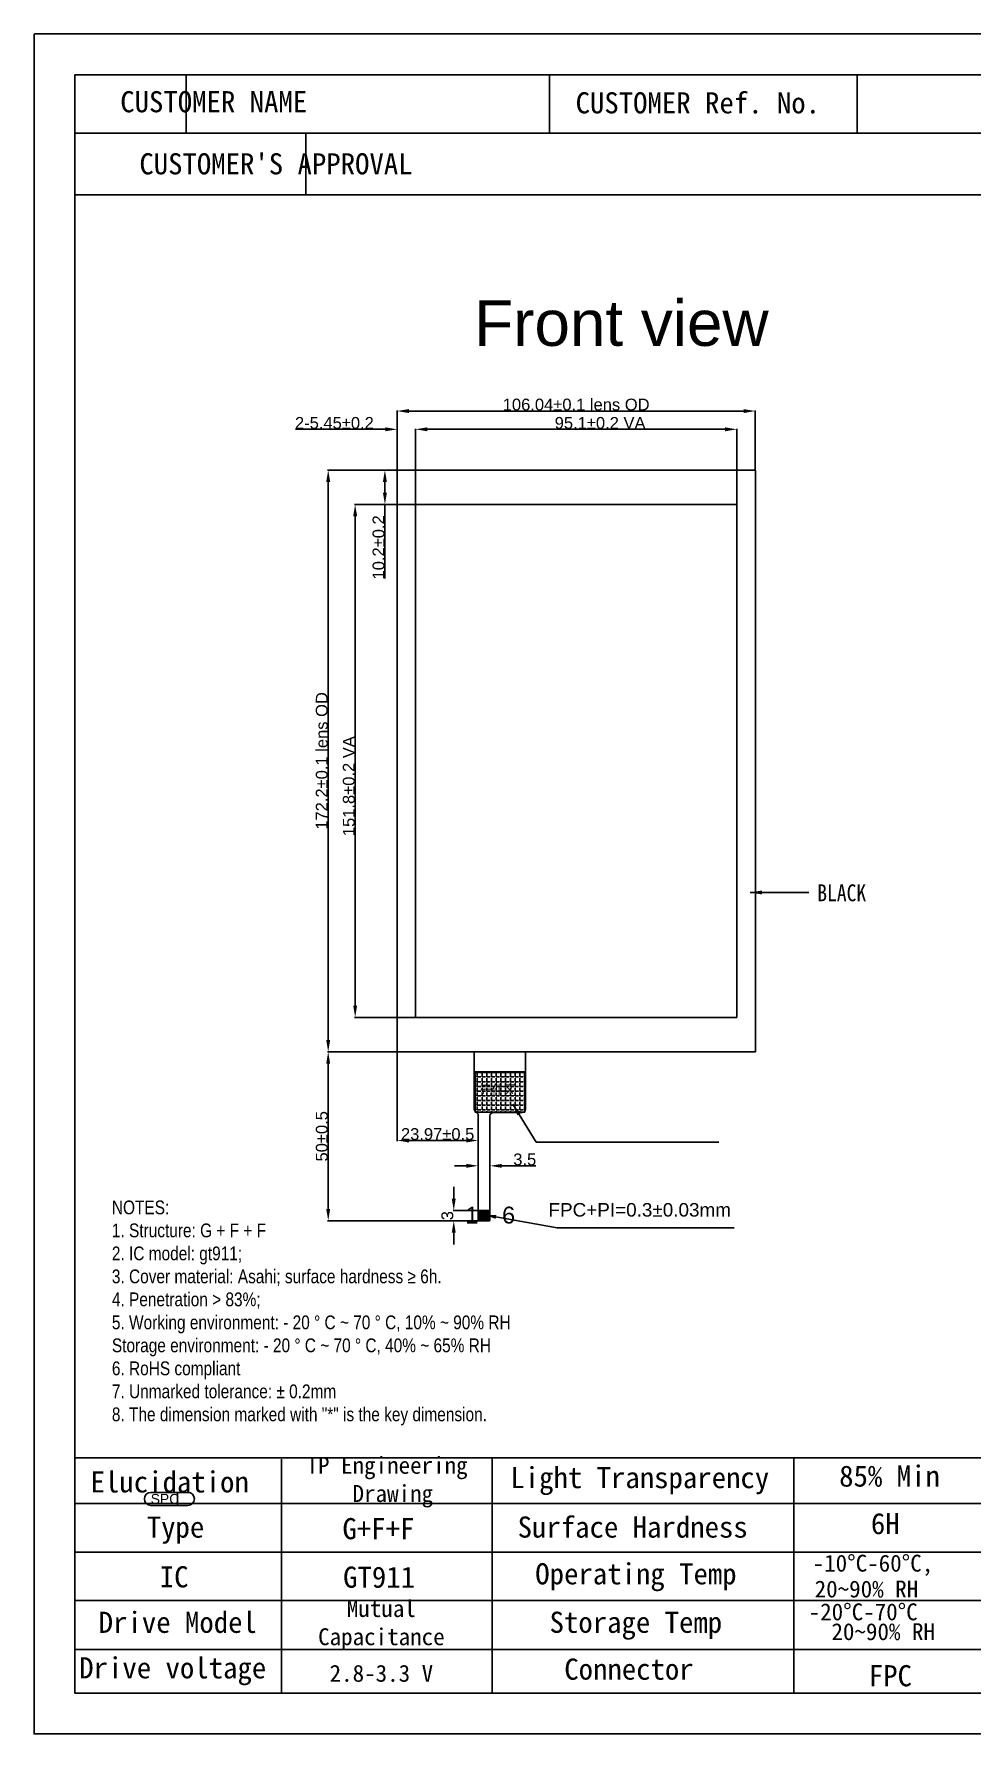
# Model space of a CAD drawing. Header units: millimetres. Extents: x 3364 to 4075, y -1842 to -1338.
# Drawn here: x 3364 to 3642, y -1842 to -1338 of the extents above; entities that cross this region are included whole.
import ezdxf

# ---------------------------------------------------------------- set-up
doc = ezdxf.new("R2010")
doc.units = ezdxf.units.MM
doc.header["$LTSCALE"] = 23.1
doc.header["$PDMODE"] = 3
doc.header["$PDSIZE"] = 8
doc.layers.get('0').update_dxf_attribs({"linetype": 'CONTINUOUS'})
doc.layers.get('Defpoints').update_dxf_attribs({"linetype": 'CONTINUOUS'})
for name, color, linetype in [('Cover Lens', 6, 'CONTINUOUS'), ('DIM', 120, 'CONTINUOUS'), ('FPC', 30, 'CONTINUOUS'), ('ZBHM', 7, 'CONTINUOUS')]:
    doc.layers.add(name, color=color, linetype=linetype)
doc.layers.add('保护膜', color=4, linetype='CONTINUOUS', lineweight=9)
doc.layers.add('标注', color=3, linetype='CONTINUOUS', lineweight=13)
doc.styles.add('a', font='arial.ttf')
doc.styles.add('Aral', font='arial.ttf')
doc.styles.add('Arial', font='arial.ttf', dxfattribs={"width": 0.8})
doc.styles.add('GLD', font='simhei.ttf', dxfattribs={"height": 5})
doc.styles.add('Roman', font='romans')
doc.styles.get("Standard").update_dxf_attribs({"font": 'txt', "width": 0.85})
doc.dimstyles.get("Standard").update_dxf_attribs({"dimtxt": 3.5, "dimasz": 3.5, "dimexe": 0.18, "dimexo": 0.0625, "dimgap": 0.09, "dimtad": 1, "dimdsep": 46, "dimtxsty": 'Standard', "dimcen": 0.09, "dimadec": 0, "dimazin": 0, "dimtol": 1, "dimtp": 0.01, "dimtm": 0.01, "dimtfac": 1, "dimtofl": 0, "dimtmove": 0, "dimatfit": 3, "dimfxl": 0, "dimtolj": 1, "dimarcsym": 0})
doc.dimstyles.new('STANDARD$0', dxfattribs={"dimtxt": 2.5, "dimasz": 2, "dimexe": 0.4, "dimexo": 0.4, "dimgap": 0.4, "dimtad": 1, "dimzin": 0, "dimdsep": 46, "dimtxsty": 'Arial', "dimcen": 0.4, "dimadec": 0, "dimazin": 0, "dimtfac": 1, "dimtmove": 0, "dimatfit": 3, "dimfxl": 0, "dimtolj": 1, "dimtzin": 0, "dimarcsym": 0})

# ---------------------------------------------------------------- blocks, each defined once
blk = doc.blocks.new('*D63')
at = {"layer": 'Defpoints', "color": 0}
for p in [(3451.17, -1467.49), (3488.27, -1467.49), (3471.56, -1639.69)]:
    blk.add_point(p, dxfattribs=at)
at = {"layer": 'DIM', "color": 0, "lineweight": -2}
for p, q in [((3488.21, -1467.49), (3450.99, -1467.49)), ((3451.17, -1636.19), (3451.17, -1470.99)), ((3471.5, -1639.69), (3450.99, -1639.69))]:
    blk.add_line(p, q, dxfattribs=at)
at = {"layer": 'DIM', "color": 0}
for points in [[(3450.58, -1470.99), (3451.75, -1470.99), (3451.17, -1467.49)], [(3450.58, -1636.19), (3451.75, -1636.19), (3451.17, -1639.69)]]:
    blk.add_solid(points, dxfattribs=at)
at = {"layer": 'DIM', "color": 0, "insert": (3449.27, -1553.59), "char_height": 3.5, "attachment_point": 5, "rotation": 90, "style": 'Aral'}
blk.add_mtext('\\A1;172.2±0.1 lens OD', dxfattribs=at)
blk = doc.blocks.new('*D64')
at = {"layer": 'Defpoints', "color": 0}
for p in [(3577.56, -1450.03), (3577.56, -1467.49), (3471.53, -1473.27)]:
    blk.add_point(p, dxfattribs=at)
at = {"layer": 'DIM', "color": 0, "lineweight": -2}
for p, q in [((3471.53, -1473.21), (3471.53, -1449.85)), ((3475.03, -1450.03), (3574.06, -1450.03)), ((3577.56, -1467.42), (3577.56, -1449.85))]:
    blk.add_line(p, q, dxfattribs=at)
at = {"layer": 'DIM', "color": 0}
for points in [[(3475.03, -1449.45), (3475.03, -1450.62), (3471.53, -1450.03)], [(3574.06, -1449.45), (3574.06, -1450.62), (3577.56, -1450.03)]]:
    blk.add_solid(points, dxfattribs=at)
at = {"layer": 'DIM', "color": 0, "insert": (3524.54, -1448.13), "char_height": 3.5, "attachment_point": 5, "style": 'Aral'}
blk.add_mtext('\\A1;106.04±0.1 lens OD', dxfattribs=at)
blk = doc.blocks.new('*D65')
at = {"layer": 'Defpoints', "color": 0}
for p in [(3477.01, -1477.69), (3459.14, -1629.49), (3477.01, -1629.49)]:
    blk.add_point(p, dxfattribs=at)
at = {"layer": 'DIM', "color": 0, "lineweight": -2}
for p, q in [((3476.95, -1477.69), (3458.96, -1477.69)), ((3459.14, -1481.19), (3459.14, -1625.99)), ((3476.95, -1629.49), (3458.96, -1629.49))]:
    blk.add_line(p, q, dxfattribs=at)
at = {"layer": 'DIM', "color": 0}
for points in [[(3458.56, -1481.19), (3459.73, -1481.19), (3459.14, -1477.69)], [(3458.56, -1625.99), (3459.73, -1625.99), (3459.14, -1629.49)]]:
    blk.add_solid(points, dxfattribs=at)
at = {"layer": 'DIM', "color": 0, "insert": (3457.27, -1561.06), "char_height": 3.5, "attachment_point": 5, "rotation": 90, "style": 'Aral'}
blk.add_mtext('\\A1;151.8±0.2 VA', dxfattribs=at)
blk = doc.blocks.new('*D66')
at = {"layer": 'Defpoints', "color": 0}
for p in [(3477.01, -1455.43), (3477.01, -1477.69), (3572.11, -1477.69)]:
    blk.add_point(p, dxfattribs=at)
at = {"layer": 'DIM', "color": 0, "lineweight": -2}
for p, q in [((3477.01, -1477.62), (3477.01, -1455.25)), ((3568.61, -1455.43), (3480.51, -1455.43)), ((3572.11, -1477.62), (3572.11, -1455.25))]:
    blk.add_line(p, q, dxfattribs=at)
at = {"layer": 'DIM', "color": 0}
for points in [[(3480.51, -1454.85), (3480.51, -1456.02), (3477.01, -1455.43)], [(3568.61, -1454.85), (3568.61, -1456.02), (3572.11, -1455.43)]]:
    blk.add_solid(points, dxfattribs=at)
at = {"layer": 'DIM', "color": 0, "insert": (3531.63, -1453.56), "char_height": 3.5, "attachment_point": 5, "style": 'Aral'}
blk.add_mtext('\\A1;95.1±0.2 VA', dxfattribs=at)
blk = doc.blocks.new('*D67')
at = {"layer": 'Defpoints', "color": 0}
for p in [(3485.47, -1467.49), (3467.94, -1477.69), (3477.01, -1477.69)]:
    blk.add_point(p, dxfattribs=at)
at = {"layer": 'DIM', "color": 0, "lineweight": -2}
for p, q in [((3485.4, -1467.49), (3467.76, -1467.49)), ((3467.94, -1470.99), (3467.94, -1474.19)), ((3476.95, -1477.69), (3467.76, -1477.69)), ((3467.94, -1477.69), (3467.94, -1499.57))]:
    blk.add_line(p, q, dxfattribs=at)
at = {"layer": 'DIM', "color": 0}
for points in [[(3467.36, -1470.99), (3468.53, -1470.99), (3467.94, -1467.49)], [(3467.36, -1474.19), (3468.53, -1474.19), (3467.94, -1477.69)]]:
    blk.add_solid(points, dxfattribs=at)
at = {"layer": 'DIM', "color": 0, "insert": (3466.07, -1490.38), "char_height": 3.5, "attachment_point": 5, "rotation": 90, "style": 'Aral'}
blk.add_mtext('\\A1;10.2±0.2', dxfattribs=at)
blk = doc.blocks.new('*D68')
at = {"layer": 'Defpoints', "color": 0}
for p in [(3477.01, -1455.43), (3471.56, -1478.62), (3477.01, -1477.69)]:
    blk.add_point(p, dxfattribs=at)
at = {"layer": 'DIM', "color": 0, "lineweight": -2}
for p, q in [((3468.06, -1455.43), (3441.44, -1455.43)), ((3471.56, -1478.56), (3471.56, -1455.25)), ((3477.01, -1477.62), (3477.01, -1455.25)), ((3480.51, -1455.43), (3484.01, -1455.43))]:
    blk.add_line(p, q, dxfattribs=at)
at = {"layer": 'DIM', "color": 0}
for points in [[(3468.06, -1454.85), (3468.06, -1456.02), (3471.56, -1455.43)], [(3480.51, -1454.85), (3480.51, -1456.02), (3477.01, -1455.43)]]:
    blk.add_solid(points, dxfattribs=at)
at = {"layer": 'DIM', "color": 0, "insert": (3453, -1453.56), "char_height": 3.5, "attachment_point": 5, "style": 'Aral'}
blk.add_mtext('\\A1;2-5.45±0.2', dxfattribs=at)
blk = doc.blocks.new('*D75')
at = {"layer": 'Defpoints', "color": 0}
for p in [(3499.03, -1673.43), (3495.53, -1678.75), (3499.03, -1678.75)]:
    blk.add_point(p, dxfattribs=at)
at = {"layer": 'DIM', "color": 0, "lineweight": -2}
for p, q in [((3492.03, -1673.43), (3488.53, -1673.43)), ((3495.53, -1678.69), (3495.53, -1673.25)), ((3499.03, -1678.69), (3499.03, -1673.25)), ((3502.53, -1673.43), (3512.61, -1673.43))]:
    blk.add_line(p, q, dxfattribs=at)
at = {"layer": 'DIM', "color": 0}
for points in [[(3492.03, -1672.85), (3492.03, -1674.02), (3495.53, -1673.43)], [(3502.53, -1672.85), (3502.53, -1674.02), (3499.03, -1673.43)]]:
    blk.add_solid(points, dxfattribs=at)
at = {"layer": 'DIM', "color": 0, "insert": (3509.32, -1671.56), "char_height": 3.5, "attachment_point": 5, "style": 'Aral'}
blk.add_mtext('\\A1;3.5', dxfattribs=at)
blk = doc.blocks.new('*D77')
at = {"layer": 'Defpoints', "color": 0}
for p in [(3488.32, -1686.69), (3496.78, -1686.69), (3496.78, -1689.69)]:
    blk.add_point(p, dxfattribs=at)
at = {"layer": 'DIM', "color": 0, "lineweight": -2}
for p, q in [((3488.32, -1683.19), (3488.32, -1679.69)), ((3496.72, -1686.69), (3488.14, -1686.69)), ((3496.72, -1689.69), (3488.14, -1689.69)), ((3488.32, -1693.19), (3488.32, -1696.69))]:
    blk.add_line(p, q, dxfattribs=at)
at = {"layer": 'DIM', "color": 0}
for points in [[(3487.74, -1683.19), (3488.9, -1683.19), (3488.32, -1686.69)], [(3487.74, -1693.19), (3488.9, -1693.19), (3488.32, -1689.69)]]:
    blk.add_solid(points, dxfattribs=at)
at = {"layer": 'DIM', "color": 0, "insert": (3486.44, -1688.19), "char_height": 3.5, "attachment_point": 5, "rotation": 90, "style": 'Aral'}
blk.add_mtext('\\A1;3', dxfattribs=at)
blk = doc.blocks.new('*D76')
at = {"layer": 'Defpoints', "color": 0}
for p in [(3451.17, -1639.69), (3471.56, -1639.69), (3497.8, -1689.69)]:
    blk.add_point(p, dxfattribs=at)
at = {"layer": 'DIM', "color": 0, "lineweight": -2}
for p, q in [((3471.5, -1639.69), (3450.99, -1639.69)), ((3451.17, -1686.19), (3451.17, -1643.19)), ((3497.74, -1689.69), (3450.99, -1689.69))]:
    blk.add_line(p, q, dxfattribs=at)
at = {"layer": 'DIM', "color": 0}
for points in [[(3450.58, -1643.19), (3451.75, -1643.19), (3451.17, -1639.69)], [(3450.58, -1686.19), (3451.75, -1686.19), (3451.17, -1689.69)]]:
    blk.add_solid(points, dxfattribs=at)
at = {"layer": 'DIM', "color": 0, "insert": (3449.29, -1664.69), "char_height": 3.5, "attachment_point": 5, "rotation": 90, "style": 'Aral'}
blk.add_mtext('\\A1;50±0.5', dxfattribs=at)
blk = doc.blocks.new('*D84')
at = {"layer": 'Defpoints', "color": 0}
for p in [(3471.56, -1639.69), (3495.53, -1665.93), (3495.53, -1681.7)]:
    blk.add_point(p, dxfattribs=at)
at = {"layer": 'DIM', "color": 0, "lineweight": -2}
for p, q in [((3471.56, -1639.75), (3471.56, -1666.11)), ((3475.06, -1665.93), (3492.03, -1665.93)), ((3495.53, -1681.64), (3495.53, -1665.75))]:
    blk.add_line(p, q, dxfattribs=at)
at = {"layer": 'DIM', "color": 0}
for points in [[(3475.06, -1665.35), (3475.06, -1666.52), (3471.56, -1665.93)], [(3492.03, -1665.35), (3492.03, -1666.52), (3495.53, -1665.93)]]:
    blk.add_solid(points, dxfattribs=at)
at = {"layer": 'DIM', "color": 0, "insert": (3483.55, -1664.06), "char_height": 3.5, "attachment_point": 5, "style": 'Aral'}
blk.add_mtext('\\A1;23.97±0.5', dxfattribs=at)

msp = doc.modelspace()

# ---------------------------------------------------------------- hatches: boundary and pattern name
at = {"layer": 'FPC'}
h = msp.add_hatch(dxfattribs=at)
h.set_pattern_fill('ANGLE', color=2, scale=0.2, style=0)
h.set_pattern_definition([(0, (0, -61.5343), (0, 1.397), [1.016, -0.381]), (90, (0, -61.5343), (-1.397, 9e-17), [1.016, -0.381])])
h.paths.add_polyline_path([(3494.653, -1645.793), (3509.307, -1645.793), (3509.307, -1657.504), (3494.653, -1657.504)])
h = msp.add_hatch(dxfattribs=at)
h.set_pattern_fill('ANSI31', color=256, scale=0.1, style=0)
h.set_pattern_definition([(45, (-1354.0189, -1888.42), (-0.224506403, 0.224506403), [])])
h.paths.add_polyline_path([(3495.533, -1689.486, 0.4142136), (3495.733, -1689.686), (3498.833, -1689.686, 0.4142136), (3499.033, -1689.486), (3499.033, -1686.686), (3495.533, -1686.686)])

# ---------------------------------------------------------------- linework, layer by layer
at = {"color": 10}
msp.add_line((3406.575, -1770.103), (3406.575, -1773.948), dxfattribs=at)
at = {"color": 0}
msp.add_lwpolyline([(4074.611, -1841.608), (3364.106, -1841.608), (3364.106, -1338.544, -0.4142136), (3364.227, -1338.423), (4074.611, -1338.423)], format="xyb", close=True, dxfattribs=at)
for points in [[(3376.197, -1350.514), (3376.197, -1350.515), (4062.52, -1350.515), (4062.52, -1829.517), (3376.197, -1829.517), (3376.197, -1350.515)], [(3409.088, -1367.774), (3409.088, -1350.515)], [(3516.625, -1367.774), (3516.625, -1350.515)], [(3607.724, -1367.774), (3607.724, -1350.515)], [(3820.895, -1367.774), (3376.197, -1367.774)], [(3444.555, -1385.981), (3444.555, -1367.774)], [(3914.586, -1759.864), (4062.52, -1759.864), (3376.197, -1759.864)], [(3437.366, -1829.517), (3437.366, -1760.243)], [(3499.651, -1829.517), (3499.651, -1759.864)], [(3588.925, -1829.517), (3588.925, -1759.864)], [(3376.197, -1773.426), (3649.17, -1773.426)], [(3376.197, -1787.746), (3649.17, -1787.746)], [(3376.197, -1802.067), (3649.17, -1802.067)], [(3376.197, -1816.577), (3649.17, -1816.577)]]:
    msp.add_lwpolyline(points, dxfattribs=at)
at = {"color": 10, "flags": 128}
msp.add_lwpolyline([(3409.642, -1773.948), (3398.691, -1773.948, -1), (3398.691, -1770.103), (3409.642, -1770.103, -1)], format="xyb", close=True, dxfattribs=at)
at = {"layer": 'Cover Lens'}
for points in [[(3471.563, -1639.686), (3577.563, -1639.686), (3577.563, -1467.486), (3471.563, -1467.486)], [(3572.113, -1629.486), (3477.013, -1629.486), (3477.013, -1477.686), (3572.113, -1477.686)]]:
    msp.add_lwpolyline(points, close=True, dxfattribs=at)
at = {"layer": 'FPC', "linetype": 'Continuous'}
for p, q in [((3509.563, -1645.646), (3494.393, -1645.646)), ((3499.033, -1686.686), (3495.533, -1686.686))]:
    msp.add_line(p, q, dxfattribs=at)
at = {"layer": 'FPC'}
msp.add_lwpolyline([(3509.563, -1639.686), (3509.563, -1656.646, -0.4142136), (3508.563, -1657.646), (3500.033, -1657.646, 0.4142136), (3499.033, -1658.646), (3499.033, -1689.486, -0.4142136), (3498.833, -1689.686), (3495.733, -1689.686, -0.4142136), (3495.533, -1689.486), (3495.533, -1658.452, 0.2892613), (3494.963, -1657.549, -0.2892613), (3494.393, -1656.646), (3494.393, -1639.686)], format="xyb", dxfattribs=at)
at = {"layer": 'FPC', "color": 2}
msp.add_lwpolyline([(3494.653, -1645.793), (3509.307, -1645.793), (3509.307, -1657.504), (3494.653, -1657.504)], close=True, dxfattribs=at)
at = {"layer": 'ZBHM'}
msp.add_lwpolyline([(4062.52, -1385.981), (3820.895, -1385.981), (3376.197, -1385.981)], dxfattribs=at)
at = {"layer": '保护膜', "color": 3, "linetype": 'Continuous'}
for p, q in [((3376.908, -1759.864), (3419.13, -1759.864)), ((3419.13, -1759.864), (3461.352, -1759.864))]:
    msp.add_line(p, q, dxfattribs=at)

# ---------------------------------------------------------------- texts
at = {"color": 0, "style": 'GLD'}
for s, height, p in [('CUSTOMER NAME', 6.25563, (3389.629, -1361.594)), ('CUSTOMER Ref. No.', 6.25563, (3524.373, -1361.926)), ("CUSTOMER'S APPROVAL", 6.25563, (3395.283, -1379.976)), ('Elucidation', 6.25563, (3380.868, -1770.114)), ('Light Transparency', 6.25563, (3505.06, -1768.843)), ('85%%% Min ', 6.2556, (3602.372, -1768.39)), ('6H', 6.2556, (3611.763, -1782.456)), ('Type', 6.2556, (3397.465, -1783.494)), ('Surface Hardness', 6.25563, (3507.222, -1783.484)), ('Operating Temp', 6.25563, (3512.443, -1797.316)), ('-10%%DC-60%%DC,', 5.0045, (3594.521, -1793.545)), ('IC', 6.2556, (3401.328, -1798.206)), ('20~90%%% RH', 5.0045, (3595.116, -1801.201)), ('Drive Model', 6.25563, (3383.252, -1811.676)), ('Storage Temp', 6.25563, (3516.676, -1811.665)), ('-20%%DC-70%%DC', 5.0045, (3593.336, -1807.955)), ('20~90%%% RH', 5.0045, (3600.082, -1813.818)), ('Drive voltage', 6.25563, (3377.498, -1825.151)), ('Connector', 6.2556, (3521.019, -1825.534)), ('FPC', 6.2556, (3611.142, -1827.482))]:
    msp.add_text(s, height=height, dxfattribs=at).set_placement(p)
at = {"style": 'Aral'}
msp.add_text('SPC', height=2.9296, dxfattribs=at).set_placement((3398.65, -1773.49))
at = {"color": 1, "style": 'GLD'}
for s, p in [('G+F+F', (3455.387, -1783.955)), ('GT911', (3455.576, -1798.307))]:
    msp.add_text(s, height=6.2556, dxfattribs=at).set_placement(p)
at = {"color": 0, "char_height": 5.0045, "attachment_point": 5, "style": 'GLD'}
for s, insert in [('{\\fSimSun|b0|i0|c134|p54;TP Engineering\\P Drawing}', (3468.584, -1767.076)), ('{\\fSimSun|b0|i0|c134|p54;Mutual \\PCapacitance}', (3466.901, -1809.361)), ('{\\fSimSun|b0|i0|c134|p2;\\C256;2.8-3.3 V}', (3466.901, -1823.683))]:
    msp.add_mtext(s, dxfattribs=dict(at, insert=insert))
at = {"layer": 'DIM', "attachment_point": 1}
for s, insert, char_height, width in [('{\\fSimSun|b0|i0|c134|p2;BLACK}', (3595.898, -1590.127), 5, 32.09714), ('{\\fSimSun|b0|i0|c134|p2;元件区}', (3496.051, -1649.549), 3, 64.89495)]:
    msp.add_mtext(s, dxfattribs=dict(at, insert=insert, char_height=char_height, width=width))
at = {"layer": 'DIM', "color": 4, "insert": (3387.152, -1676.897), "char_height": 4.08204, "width": 223.46802, "attachment_point": 1, "style": 'Arial'}
msp.add_mtext('{\\fArial|b0|i0|c129|p34;\\P}NOTES:\\P1. Structure: G + F + F\\P2. IC model: gt911;\\P3. Cover material: Asahi; surface hardness ≥ 6h.\\P4. Penetration > 83%;\\P5. Working environment: - 20 ° C ~ 70 ° C, 10% ~ 90% RH\\PStorage environment: - 20 ° C ~ 70 ° C, 40% ~ 65% RH\\P6. RoHS compliant\\P7. Unmarked tolerance: ± 0.2mm\\P8. The dimension marked with "*" is the key dimension.', dxfattribs=at)
at = {"layer": 'DIM', "insert": (3570.349, -1688.51), "char_height": 4, "attachment_point": 9, "style": 'Aral'}
msp.add_mtext('FPC+PI=0.3%%P0.03mm', dxfattribs=at)
at = {"layer": 'FPC', "insert": (3491.75, -1685.523), "char_height": 5, "attachment_point": 1, "style": 'Roman'}
msp.add_mtext('{\\fArial|b0|i0|c0|p34;1}', dxfattribs=at)
at = {"layer": 'FPC', "insert": (3502.612, -1685.517), "char_height": 5, "width": 2.61105, "attachment_point": 1, "style": 'Roman'}
msp.add_mtext('{\\fArial|b0|i0|c0|p34;6}', dxfattribs=at)
at = {"layer": '标注', "style": 'a'}
msp.add_text('Front view', height=13.52, dxfattribs=at).set_placement((3494.368, -1430.736))

# ---------------------------------------------------------------- dimensions: what is measured, and where the dimension line sits
at = {"layer": 'DIM'}
dim = msp.add_linear_dim(base=(3577.563, -1450.033), p1=(3471.527, -1473.273), p2=(3577.563, -1467.486), text='<> lens OD', dimstyle='Standard', override={"dimtxsty": 'Aral', "dimtp": 0.1, "dimtm": 0.1}, dxfattribs=at)
dim.commit()
dim.dimension.update_dxf_attribs({"geometry": '*D64', "text_midpoint": (3524.545, -1448.132)})
at = {"layer": 'DIM', "color": 1}
for p1, text, dimstyle, override, picture, middle in [((3572.113, -1477.686), '<> VA', 'Standard', {"dimtxsty": 'Aral', "dimtp": 0.2, "dimtm": 0.2}, '*D66', (3531.63, -1455.435)), ((3471.563, -1478.619), '2-<>', 'STANDARD$0', {"dimtxt": 3.5, "dimasz": 3.5, "dimexe": 0.18, "dimexo": 0.0625, "dimgap": 0.09, "dimzin": 8, "dimtxsty": 'Aral', "dimcen": 0.09, "dimtol": 1, "dimtp": 0.2, "dimtm": 0.2, "dimtofl": 0, "dimtzin": 8}, '*D68', (3453.001, -1455.435))]:
    dim = msp.add_linear_dim(base=(3477.013, -1455.435), p1=p1, p2=(3477.013, -1477.686), text=text, dimstyle=dimstyle, override=override, dxfattribs=at)
    dim.commit()
    dim.dimension.update_dxf_attribs({"geometry": picture, "text_midpoint": middle, "dimtype": 160})
at = {"layer": 'DIM'}
dim = msp.add_linear_dim(base=(3451.166, -1467.486), p1=(3471.563, -1639.686), p2=(3488.274, -1467.486), angle=90, text='<> lens OD', dimstyle='Standard', override={"dimtxsty": 'Aral', "dimtp": 0.1, "dimtm": 0.1}, dxfattribs=at)
dim.commit()
dim.dimension.update_dxf_attribs({"geometry": '*D63', "text_midpoint": (3449.265, -1553.586)})
for base, p1, p2, override, picture, middle in [((3467.944, -1477.686), (3485.466, -1467.486), (3477.013, -1477.686), {"dimtxsty": 'Aral', "dimtp": 0.2, "dimtm": 0.2}, '*D67', (3466.067, -1490.379)), ((3451.166, -1639.686), (3497.8, -1689.686), (3471.563, -1639.686), {"dimgap": 0.09, "dimtxsty": 'Aral', "dimtol": 1, "dimlim": 0, "dimtp": 0.5, "dimtm": 0.5}, '*D76', (3449.289, -1664.686)), ((3488.319, -1686.686), (3496.782, -1689.686), (3496.782, -1686.686), {"dimtxsty": 'Aral', "dimtol": 0}, '*D77', (3486.441, -1688.186))]:
    dim = msp.add_linear_dim(base=base, p1=p1, p2=p2, angle=90, dimstyle='Standard', override=override, dxfattribs=at)
    dim.commit()
    dim.dimension.update_dxf_attribs({"geometry": picture, "text_midpoint": middle})
at = {"layer": 'DIM', "color": 1}
dim = msp.add_linear_dim(base=(3459.144, -1629.486), p1=(3477.013, -1477.686), p2=(3477.013, -1629.486), angle=270, text='<> VA', dimstyle='Standard', override={"dimtxsty": 'Aral', "dimtp": 0.2, "dimtm": 0.2}, dxfattribs=at)
dim.commit()
dim.dimension.update_dxf_attribs({"geometry": '*D65', "text_midpoint": (3459.144, -1561.056), "dimtype": 160})
at = {"layer": 'DIM'}
for base, p1, p2, override, picture, middle in [((3495.533, -1665.934), (3471.563, -1639.686), (3495.533, -1681.699), {"dimgap": 0.09, "dimtxsty": 'Aral', "dimtol": 1, "dimlim": 0, "dimtp": 0.5, "dimtm": 0.5}, '*D84', (3483.548, -1664.056)), ((3499.033, -1673.433), (3495.533, -1678.754), (3499.033, -1678.754), {"dimtxsty": 'Aral', "dimtol": 0}, '*D75', (3509.321, -1671.555))]:
    dim = msp.add_linear_dim(base=base, p1=p1, p2=p2, dimstyle='Standard', override=override, dxfattribs=at)
    dim.commit()
    dim.dimension.update_dxf_attribs({"geometry": picture, "text_midpoint": middle})

# ---------------------------------------------------------------- leaders
for points in [[(3575.986, -1592.519), (3593.418, -1592.519)], [(3505.793, -1655.215), (3512.713, -1666.45), (3566.754, -1666.45)], [(3497.379, -1687.947), (3518.881, -1691.784), (3571.297, -1691.784)]]:
    msp.add_leader(points, dimstyle='Standard', override={"dimexe": 7.56, "dimexo": 2.625, "dimgap": 0.09, "dimtad": 0, "dimtih": 1, "dimtoh": 1, "dimdec": 4, "dimzin": 0, "dimcen": 3.78, "dimtdec": 4, "dimtzin": 0, "dimarcsym": 1}, dxfattribs=at)

doc.saveas('drawing.dxf')
